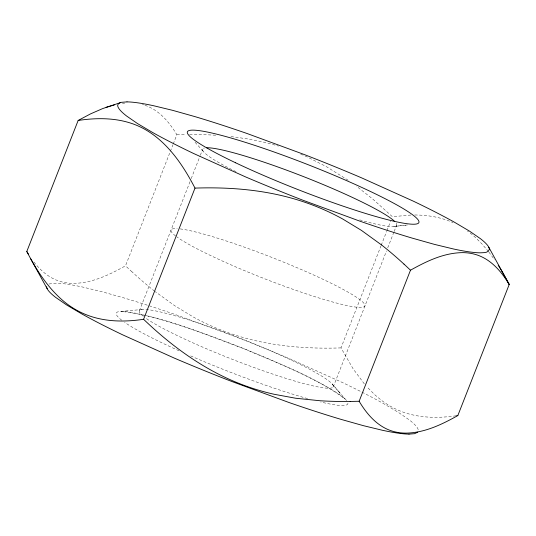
<?xml version="1.0" encoding="UTF-8"?>
<svg xmlns="http://www.w3.org/2000/svg" width="536" height="536" viewBox="0 0 536 536"><rect width="100%" height="100%" fill="white"/><g stroke="black" fill="none" stroke-linecap="round" stroke-linejoin="round"><path stroke-width="0.4" stroke-dasharray="2.68 2.01" d="M190.019 181.671L139.387 310.759M191.231 178.568L200.008 156.09M200.31 155.313L202.735 149.115M333.265 386.885L386.503 250.955M33.942 262.01C40.602 270.687 49.359 278.151 59.965 281.373A242.594 101.163 -65.7 0 0 73.747 283.37C92.373 283.062 109.572 274.713 125.511 265.802L172.94 144.767M173.242 143.996L176.867 134.744C169.262 122.034 158.937 109.753 144.345 105.096M364.312 383.856L353.15 368.862L341.003 347.898L380.922 246.031M381.223 245.26L386.67 231.371M386.972 230.601L390.597 221.341M387.729 247.84L393.86 232.249M394.161 231.472L396.613 225.241M48.997 284L55.958 283.169A202.36 21.855 21.4 0 1 82.578 287.028L101.552 291.618L123.823 297.889A202.36 21.855 21.4 0 1 175.754 314.706L233.187 335.811A202.36 21.855 21.4 0 1 290.606 359.167L342.283 382.456A202.36 21.855 21.4 0 1 383.247 403.427L398.422 412.392L409.43 420.003A202.36 21.855 21.4 0 1 418.308 430.582M456.029 415.815L452.411 416.271A403.414 231.184 -73 0 1 439.848 417.243C428.452 417.611 416.914 416.552 406.007 413.095A241.12 138.174 -73 0 1 402.583 411.929A237.053 135.843 -73 0 1 380.895 399.876L374.798 394.784L367.06 387.012M405.812 225.127L393.839 226.507L407.474 224.953M122.422 103.374L124.7 103.147M142.161 309.493L121.089 311.403C163.607 316.213 203.526 333.962 243.418 348.507C278.197 363.535 314.9 376.493 345.479 399.347L332.213 384.031L340.092 393.21L338.397 391.206M410.851 215.03L392.412 216.712L372.989 199.238L356.453 186.18M176.867 134.744L185.838 134.543M341.003 347.898C306.016 349.077 270.546 346.169 237.013 335.663A238.185 235.82 -18.7 0 1 193.308 317.004L174.562 305.614L155.239 291.644M414.75 214.99C427.011 215.003 439.366 216.973 450.736 221.663A237.053 135.843 -73 0 1 453.047 222.661M230.976 136.579L246.56 138.724L261.99 141.752A238.185 235.82 -18.7 0 1 278.439 146.107M348.172 180.264L326.525 166.723L307.074 156.881A238.185 235.82 -18.7 0 0 299.081 153.43M132.01 271.899L125.511 265.802M195.05 142.228L203.787 151.969M488.484 251.565L481.944 243.927L474.99 237.073A241.12 138.174 -73 0 0 472.089 234.567A237.053 135.843 -73 0 0 467.446 230.976M488.899 252.101L494.507 259.719M154.636 291.209A389.578 385.706 -18.7 0 1 132.024 271.879M189.577 134.523A389.578 385.706 -18.7 0 1 215.767 135.233M180.156 228.905A104.145 11.249 21.4 0 1 330.632 282.995A104.145 11.249 21.4 0 1 323.362 299.316A104.145 11.249 21.4 0 1 176.659 236.765M175.58 235.954A104.145 11.249 21.4 0 1 177.235 228.631M396.205 223.244A104.145 11.249 21.4 0 1 358.296 219.459M236.001 171.667A104.145 11.249 21.4 0 1 204.484 148.016M143.313 316.307A104.145 11.249 21.4 0 1 256.543 344.836A104.145 11.249 21.4 0 1 309.969 385.156A104.145 11.249 21.4 0 1 145.564 318.009M347.944 403.233A124.352 13.434 21.4 0 1 320.642 402M307.63 398.603A124.352 13.434 21.4 0 1 189.952 355.603M179.051 350.779A124.352 13.434 21.4 0 1 124.62 322.317M121.712 320.193A124.352 13.434 21.4 0 1 205.328 334.096A124.352 13.434 21.4 0 1 346.551 400.493M142.395 104.493A242.594 101.163 -65.7 0 1 143.702 104.875"/><path stroke-width="0.8" d="M350.162 401.437A389.578 385.706 -18.7 0 1 320.233 400.767L295.658 398.235L274.01 394.248A238.185 235.82 -18.7 0 1 228.912 379.14C197.047 364.708 168.739 343.422 143.588 319.288C124.164 322.216 103.649 321.942 85.264 314.337A237.053 135.843 -73 0 1 63.905 301.44A241.12 138.174 -73 0 1 61.01 298.927C51.57 290.438 43.811 280.261 37.058 269.561A403.414 231.184 -73 0 1 29.761 257.079L26.8 251.505L78.162 120.446L90.577 113.867L102.711 108.567L121.364 102.329L127.005 101.88M143.588 319.288L194.997 188.103C184.913 168.666 172.605 149.691 155.105 136.117A237.053 135.843 -73 0 0 133.424 124.057A241.12 138.174 -73 0 0 129.993 122.905C119.086 119.454 107.548 118.382 96.152 118.764A403.414 231.184 -73 0 0 83.589 119.729L78.162 120.446M359.133 401.256L410.489 270.198C426.428 261.287 443.627 252.938 462.253 252.63A242.594 101.163 -65.7 0 1 476.035 254.627C490.922 259.156 501.488 271.585 509.2 284.495L457.838 415.554C441.905 424.465 424.706 432.813 406.08 433.122A242.594 101.163 -65.7 0 1 392.298 431.125C377.411 426.596 366.838 414.167 359.133 401.256L350.162 401.457M417.712 432.163L414.636 433.671L408.995 434.12M120.044 102.711L118.289 103.837L117.692 105.418A202.36 21.855 21.4 0 0 126.57 115.997L137.578 123.608L152.747 132.573A202.36 21.855 21.4 0 0 193.724 153.551L245.394 176.833A202.36 21.855 21.4 0 0 302.813 200.189L360.246 221.294A202.36 21.855 21.4 0 0 412.177 238.111L434.448 244.383L453.429 248.972A202.36 21.855 21.4 0 0 480.035 252.825C483.103 252.603 488.51 253.233 489.355 249.294A202.36 21.855 21.4 0 0 480.477 238.714L469.469 231.103L454.3 222.139A202.36 21.855 21.4 0 0 413.323 201.161L361.653 177.878A202.36 21.855 21.4 0 0 304.234 154.522L246.801 133.417A202.36 21.855 21.4 0 0 194.87 116.6L172.599 110.329L153.618 105.739A202.36 21.855 21.4 0 0 127.012 101.887M106.101 107.341L114.49 104.862M456.632 415.728L457.838 415.554M194.997 188.103C229.984 186.923 265.454 189.831 298.988 200.337A238.185 235.82 -18.7 0 1 342.692 218.996L361.438 230.386L381.351 244.811M403.99 264.101L410.489 270.198M498.219 265.3L498.942 266.439M28.502 254.258L26.8 251.505M30.766 258.915L47.188 288.73M488.812 247.27L509.2 284.495L506.239 278.921A403.414 231.184 -73 0 0 499.304 267.008M206.735 147.769A104.145 11.249 21.4 0 1 303.818 176.719A104.145 11.249 21.4 0 1 394.663 221.422M46.652 286.706A202.36 21.855 21.4 0 0 55.523 297.286L66.531 304.897L81.7 313.862A202.36 21.855 21.4 0 0 122.677 334.839L174.347 358.122A202.36 21.855 21.4 0 0 231.766 381.478L289.199 402.583A202.36 21.855 21.4 0 0 341.13 419.4L363.401 425.671L382.382 430.261A202.36 21.855 21.4 0 0 408.988 434.113M381.364 244.791A389.578 385.706 -18.7 0 1 403.977 264.121M235.606 162.783A124.352 13.434 21.4 0 0 418.435 223.17A124.352 13.434 21.4 0 0 255.283 145.551A124.352 13.434 21.4 0 0 235.606 162.783"/></g></svg>
